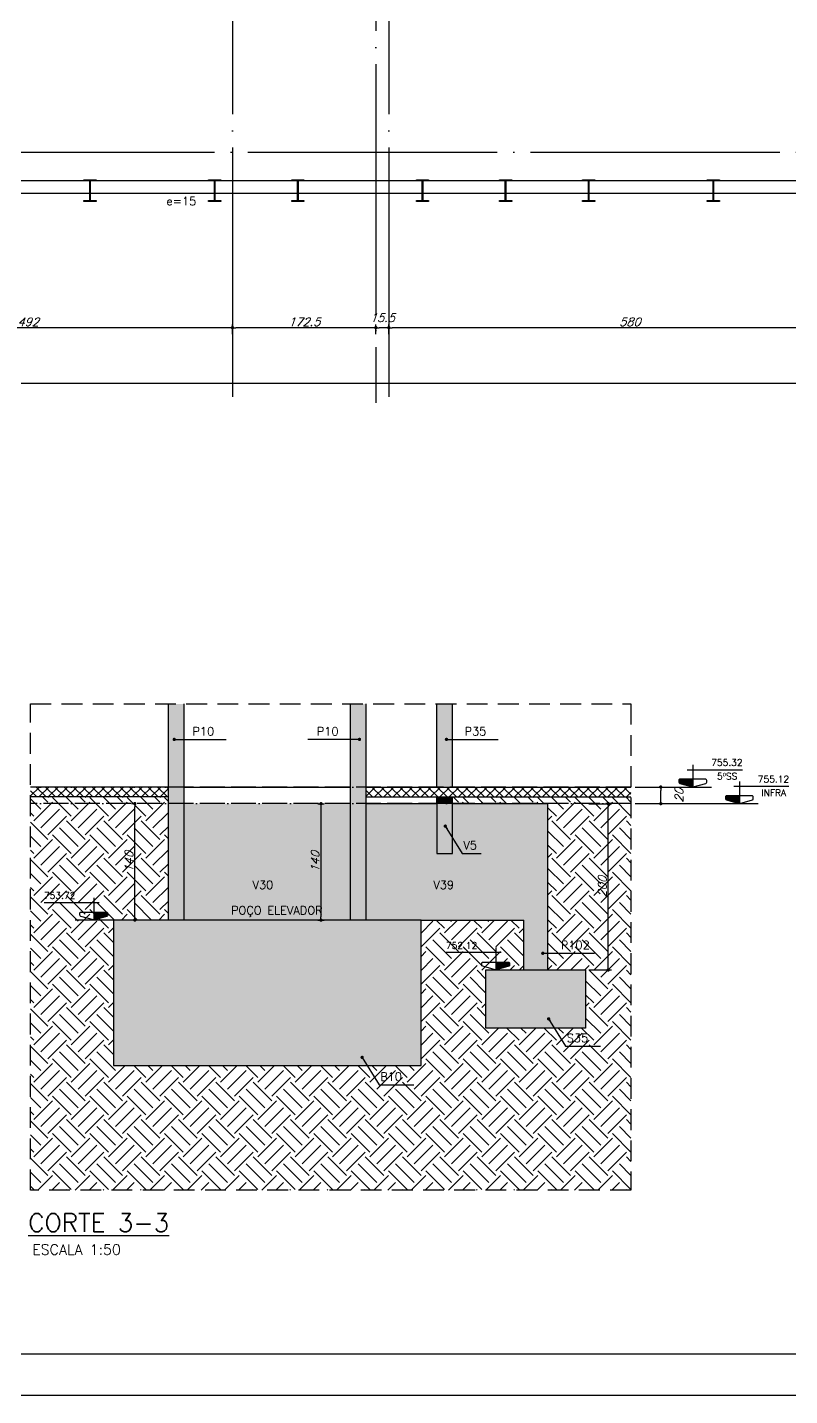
# Model space of a CAD drawing. Header units: millimetres. Extents: x -4137 to 5508, y -2380 to 3650.
# Drawn here: x 1811 to 2728, y -2380 to -735 of the extents above; entities that cross this region are included whole.
import ezdxf
from ezdxf.enums import TextEntityAlignment as Align

# ---------------------------------------------------------------- set-up
doc = ezdxf.new("R2010")
doc.units = ezdxf.units.MM
doc.header["$LTSCALE"] = 50
for name, pattern in [('ACAD_ISO04W100', [30, 24, -3, 0, -3]), ('DASHED', [0.75, 0.5, -0.25]), ('EIXO', [6.8, 6, -0.4, 0, -0.4])]:
    doc.linetypes.add(name, pattern=pattern)
doc.layers.add('A-DETL-MBND', color=5, linetype='Continuous', lineweight=9)
for name, color, linetype in [('AR-TEXTO_REGUA 120_1-200', 4, 'Continuous'), ('F-AUX-DET', 2, 'Continuous'), ('F-AUX-RED', 1, 'Continuous'), ('F-CORTE', 4, 'Continuous'), ('F-COTAS', 106, 'Continuous'), ('F-EIXO', 12, 'EIXO'), ('F-EIXOS-DET', 1, 'Continuous'), ('F-LEADER', 1, 'Continuous'), ('F-MARGEM', 1, 'Continuous'), ('F-NÍVEL-VISTA', 2, 'Continuous'), ('F-PARC-DIM', 2, 'Continuous'), ('F-PM_EST', 1, 'Continuous'), ('F-SOLIDO-CORTE', 71, 'Continuous'), ('F-TEXTO', 6, 'Continuous'), ('F-TEXTO-YELLOW', 2, 'Continuous'), ('F-VIGAS', 3, 'Continuous'), ('F-VIGAS-DIM', 2, 'Continuous'), ('F-VISTA', 2, 'Continuous'), ('F-VISTA SÓLIDO 1', 254, 'Continuous')]:
    doc.layers.add(name, color=color, linetype=linetype)
doc.styles.add('CP-TEXT-INCL', font='simplex.shx', dxfattribs={"oblique": 20})
doc.styles.add('MCP', font='simplex.shx')
doc.styles.add('ROMANS', font='simplex.shx')
doc.dimstyles.new('CP-COTAS-50', dxfattribs={"dimscale": 0.8, "dimtxt": 12.5, "dimasz": 5, "dimexe": 5, "dimexo": 5, "dimgap": 2.5, "dimtad": 1, "dimdec": 1, "dimdsep": 46, "dimtxsty": 'CP-TEXT-INCL', "dimblk1": 'DOT', "dimblk2": 'DOT', "dimsah": 1, "dimcen": 9, "dimclrd": 256, "dimclre": 256, "dimclrt": 256, "dimadec": 0, "dimazin": 0, "dimtfac": 1, "dimtdec": 1, "dimtmove": 2, "dimatfit": 3, "dimldrblk": 'DOT', "dimfxl": 0, "dimtolj": 1, "dimarcsym": 0})

# ---------------------------------------------------------------- blocks, each defined once
blk = doc.blocks.new('A0-4L_900')
at = {"layer": 'F-MARGEM', "color": 2}
blk.add_lwpolyline([(0, 0), (0, 90), (192.9, 90), (192.9, 0)], close=True, dxfattribs=at)
at = {"layer": 'F-MARGEM', "color": 7}
blk.add_lwpolyline([(2.5, 89), (191.9, 89), (191.9, 1), (2.5, 1)], close=True, dxfattribs=at)
blk = doc.blocks.new('*U4')
at = {"layer": 'F-EIXO'}
blk.add_line((0, 0), (7197, 0), dxfattribs=at)
at = {"layer": 'F-TEXTO', "style": 'ROMANS'}
blk.add_attdef('EIXO', text='', height=17.5, dxfattribs=at).set_placement((-28.2072, 0), align=Align.MIDDLE_CENTER)
blk = doc.blocks.new('*U28')
at = {"layer": 'F-EIXO'}
blk.add_line((0, 0), (0, -3027.9), dxfattribs=at)
at = {"layer": 'F-TEXTO', "style": 'ROMANS'}
blk.add_attdef('EIXO', text='', height=17.5, rotation=360, dxfattribs=at).set_placement((0, 28.2), align=Align.MIDDLE_CENTER)
blk = doc.blocks.new('*U31')
at = {"layer": 'F-EIXO'}
blk.add_line((0, 0), (0, -3127.9), dxfattribs=at)
at = {"layer": 'F-TEXTO', "style": 'ROMANS'}
blk.add_attdef('EIXO', text='', height=17.5, rotation=360, dxfattribs=at).set_placement((0, 28.2), align=Align.MIDDLE_CENTER)
blk = doc.blocks.new('A$C10EB3C7A')
at = {"layer": 'F-EIXO', "linetype": 'Continuous'}
for name, p in [('*U31', (2230, 1941.4)), ('*U28', (2057.5, 1841.4)), ('*U28', (2245.5, 1841.4)), ('*U4', (-3705.8, -885))]:
    blk.add_blockref(name, p, dxfattribs=at)
blk = doc.blocks.new('_DOT')
at = {"color": 0, "linetype": 'ByBlock'}
blk.add_line((-0.5, 0), (-1, 0), dxfattribs=at)
at = {"color": 0, "linetype": 'ByBlock', "const_width": 0.5}
blk.add_lwpolyline([(-0.25, 0, 1), (0.25, 0, 1)], format="xyb", close=True, dxfattribs=at)
blk = doc.blocks.new('*D34')
at = {"layer": 'DEFPOINTS', "color": 0, "linetype": 'Continuous', "transparency": 16777216}
for p in [(-3540, -934.5), (3264.5, -934.5), (3264.5, -1162.9)]:
    blk.add_point(p, dxfattribs=at)
at = {"layer": 'F-COTAS', "linetype": 'Continuous', "lineweight": -2, "transparency": 16777216}
for p, q in [((-3540, -938.5), (-3540, -1166.9)), ((3264.5, -938.5), (3264.5, -1166.9)), ((-3536, -1162.9), (3260.5, -1162.9))]:
    blk.add_line(p, q, dxfattribs=at)
at = {"layer": 'F-COTAS', "linetype": 'Continuous', "lineweight": -2, "transparency": 16777216, "xscale": 4, "yscale": 4, "zscale": 4, "rotation": 180}
blk.add_blockref('_DOT', (-3540, -1162.9), dxfattribs=at)
at = {"layer": 'F-COTAS', "linetype": 'Continuous', "lineweight": -2, "transparency": 16777216, "xscale": 4, "yscale": 4, "zscale": 4}
blk.add_blockref('_DOT', (3264.5, -1162.9), dxfattribs=at)
at = {"layer": 'F-COTAS', "linetype": 'Continuous', "transparency": 16777216, "insert": (-137.8, -1155.9), "char_height": 10, "attachment_point": 5, "style": 'CP-TEXT-INCL'}
blk.add_mtext('\\A1;6804.5', dxfattribs=at)
blk = doc.blocks.new('*D37')
at = {"layer": 'DEFPOINTS', "color": 0, "linetype": 'Continuous', "transparency": 16777216}
for p in [(2245.5, -1096.2), (2825.5, -1096.2), (2245.5, -1107.8)]:
    blk.add_point(p, dxfattribs=at)
at = {"layer": 'F-COTAS', "linetype": 'Continuous', "lineweight": -2, "transparency": 16777216}
for p, q in [((2245.5, -1103.8), (2245.5, -1092.2)), ((2821.5, -1096.2), (2249.5, -1096.2))]:
    blk.add_line(p, q, dxfattribs=at)
at = {"layer": 'F-COTAS', "linetype": 'Continuous', "lineweight": -2, "transparency": 16777216, "xscale": 4, "yscale": 4, "zscale": 4, "rotation": 180}
blk.add_blockref('_DOT', (2245.5, -1096.2), dxfattribs=at)
at = {"layer": 'F-COTAS', "linetype": 'Continuous', "lineweight": -2, "transparency": 16777216, "xscale": 4, "yscale": 4, "zscale": 4}
blk.add_blockref('_DOT', (2825.5, -1096.2), dxfattribs=at)
at = {"layer": 'F-COTAS', "linetype": 'Continuous', "transparency": 16777216, "insert": (2535.5, -1089.2), "char_height": 10, "attachment_point": 5, "style": 'CP-TEXT-INCL'}
blk.add_mtext('\\A1;580', dxfattribs=at)
blk = doc.blocks.new('*D38')
at = {"layer": 'DEFPOINTS', "color": 0, "linetype": 'Continuous', "transparency": 16777216}
for p in [(2230, -1096.2), (2230, -1107.8), (2245.5, -1107.8)]:
    blk.add_point(p, dxfattribs=at)
at = {"layer": 'F-COTAS', "linetype": 'Continuous', "lineweight": -2, "transparency": 16777216}
for p, q in [((2230, -1103.8), (2230, -1092.2)), ((2241.5, -1096.2), (2234, -1096.2)), ((2245.5, -1103.8), (2245.5, -1092.2))]:
    blk.add_line(p, q, dxfattribs=at)
at = {"layer": 'F-COTAS', "linetype": 'Continuous', "lineweight": -2, "transparency": 16777216, "xscale": 4, "yscale": 4, "zscale": 4, "rotation": 180}
blk.add_blockref('_DOT', (2230, -1096.2), dxfattribs=at)
at = {"layer": 'F-COTAS', "linetype": 'Continuous', "lineweight": -2, "transparency": 16777216, "xscale": 4, "yscale": 4, "zscale": 4}
blk.add_blockref('_DOT', (2245.5, -1096.2), dxfattribs=at)
at = {"layer": 'F-COTAS', "linetype": 'Continuous', "transparency": 16777216, "insert": (2237.7, -1084.2), "char_height": 10, "attachment_point": 5, "style": 'CP-TEXT-INCL'}
blk.add_mtext('\\A1;15.5', dxfattribs=at)
blk = doc.blocks.new('*D39')
at = {"layer": 'DEFPOINTS', "color": 0, "linetype": 'Continuous', "transparency": 16777216}
for p in [(2057.5, -1096.2), (2057.5, -1107.8), (2230, -1107.8)]:
    blk.add_point(p, dxfattribs=at)
at = {"layer": 'F-COTAS', "linetype": 'Continuous', "lineweight": -2, "transparency": 16777216}
for p, q in [((2057.5, -1103.8), (2057.5, -1092.2)), ((2226, -1096.2), (2061.5, -1096.2)), ((2230, -1103.8), (2230, -1092.2))]:
    blk.add_line(p, q, dxfattribs=at)
at = {"layer": 'F-COTAS', "linetype": 'Continuous', "lineweight": -2, "transparency": 16777216, "xscale": 4, "yscale": 4, "zscale": 4, "rotation": 180}
blk.add_blockref('_DOT', (2057.5, -1096.2), dxfattribs=at)
at = {"layer": 'F-COTAS', "linetype": 'Continuous', "lineweight": -2, "transparency": 16777216, "xscale": 4, "yscale": 4, "zscale": 4}
blk.add_blockref('_DOT', (2230, -1096.2), dxfattribs=at)
at = {"layer": 'F-COTAS', "linetype": 'Continuous', "transparency": 16777216, "insert": (2143.7, -1089.2), "char_height": 10, "attachment_point": 5, "style": 'CP-TEXT-INCL'}
blk.add_mtext('\\A1;172.5', dxfattribs=at)
blk = doc.blocks.new('*D40')
at = {"layer": 'DEFPOINTS', "color": 0, "linetype": 'Continuous', "transparency": 16777216}
for p in [(1565.5, -1096.2), (1565.5, -1107.8), (2057.5, -1107.8)]:
    blk.add_point(p, dxfattribs=at)
at = {"layer": 'F-COTAS', "linetype": 'Continuous', "lineweight": -2, "transparency": 16777216}
for p, q in [((1565.5, -1103.8), (1565.5, -1092.2)), ((2053.5, -1096.2), (1569.5, -1096.2)), ((2057.5, -1103.8), (2057.5, -1092.2))]:
    blk.add_line(p, q, dxfattribs=at)
at = {"layer": 'F-COTAS', "linetype": 'Continuous', "lineweight": -2, "transparency": 16777216, "xscale": 4, "yscale": 4, "zscale": 4, "rotation": 180}
blk.add_blockref('_DOT', (1565.5, -1096.2), dxfattribs=at)
at = {"layer": 'F-COTAS', "linetype": 'Continuous', "lineweight": -2, "transparency": 16777216, "xscale": 4, "yscale": 4, "zscale": 4}
blk.add_blockref('_DOT', (2057.5, -1096.2), dxfattribs=at)
at = {"layer": 'F-COTAS', "linetype": 'Continuous', "transparency": 16777216, "insert": (1811.5, -1089.2), "char_height": 10, "attachment_point": 5, "style": 'CP-TEXT-INCL'}
blk.add_mtext('\\A1;492', dxfattribs=at)
blk = doc.blocks.new('Nível - Vista')
at = {"layer": 'F-NÍVEL-VISTA'}
blk.add_hatch(color=71, dxfattribs=at).paths.add_polyline_path([(0, 0.238), (-0.38, 0.238, 0.414214), (-0.42, 0.198), (-0.42, 0.148, 0.331206), (-0.391, 0.11), (-0.011, 0.002, 0.072993), (0, 0)])
at = {"layer": 'F-NÍVEL-VISTA', "color": 2}
for p, q in [((-0.168, 0.521), (1.493, 0.521)), ((0, 0.67), (0, 0))]:
    blk.add_line(p, q, dxfattribs=at)
blk.add_lwpolyline([(-0.011, 0.002, 0.146769), (0.011, 0.002), (0.391, 0.11, 0.331206), (0.42, 0.148), (0.42, 0.198, 0.414214), (0.38, 0.238), (-0.38, 0.238, 0.414214), (-0.42, 0.198), (-0.42, 0.148, 0.331206), (-0.391, 0.11), (-0.011, 0.002, 0.146769), (0.011, 0.002)], format="xyb", dxfattribs=at)
at = {"layer": 'F-TEXTO', "color": 3, "style": 'MCP'}
for tag, p in [('NÍVEL', (1.026, 0.636)), ('NÍVEL_DETALHE', (1.02, 0.186))]:
    blk.add_attdef(tag, text='', height=0.2, dxfattribs=at).set_placement(p, align=Align.CENTER)
blk = doc.blocks.new('*D362')
at = {"layer": 'DEFPOINTS', "color": 0, "linetype": 'ACAD_ISO04W100', "transparency": 16777216}
for p in [(2572.7, -1648.6), (2572.7, -1648.6), (2572.7, -1668.6)]:
    blk.add_point(p, dxfattribs=at)
at = {"layer": 'F-COTAS', "linetype": 'ACAD_ISO04W100', "lineweight": -2, "transparency": 16777216}
blk.add_line((2572.7, -1664.6), (2572.7, -1652.6), dxfattribs=at)
at = {"layer": 'F-COTAS', "linetype": 'ACAD_ISO04W100', "lineweight": -2, "transparency": 16777216, "xscale": 4, "yscale": 4, "zscale": 4}
for p, rotation in [((2572.7, -1648.6), 90), ((2572.7, -1668.6), 270)]:
    blk.add_blockref('_DOT', p, dxfattribs=dict(at, rotation=rotation))
at = {"layer": 'F-COTAS', "linetype": 'ACAD_ISO04W100', "lineweight": 100, "transparency": 16777216, "insert": (2594.7, -1658.6), "char_height": 10, "attachment_point": 5, "rotation": 90, "style": 'CP-TEXT-INCL'}
blk.add_mtext('\\A1;20', dxfattribs=at)
blk = doc.blocks.new('*D363')
at = {"layer": 'DEFPOINTS', "color": 0, "linetype": 'ACAD_ISO04W100', "transparency": 16777216}
for p in [(1939.9, -1668.6), (1944.8, -1668.6), (1944.8, -1808.6)]:
    blk.add_point(p, dxfattribs=at)
at = {"layer": 'F-COTAS', "linetype": 'ACAD_ISO04W100', "lineweight": -2, "transparency": 16777216}
for p, q in [((1940.8, -1668.6), (1935.9, -1668.6)), ((1939.9, -1804.6), (1939.9, -1672.6)), ((1940.8, -1808.6), (1935.9, -1808.6))]:
    blk.add_line(p, q, dxfattribs=at)
at = {"layer": 'F-COTAS', "linetype": 'ACAD_ISO04W100', "lineweight": -2, "transparency": 16777216, "xscale": 4, "yscale": 4, "zscale": 4}
for p, rotation in [((1939.9, -1668.6), 90), ((1939.9, -1808.6), 270)]:
    blk.add_blockref('_DOT', p, dxfattribs=dict(at, rotation=rotation))
at = {"layer": 'F-COTAS', "linetype": 'ACAD_ISO04W100', "lineweight": 100, "transparency": 16777216, "insert": (1932.9, -1738.6), "char_height": 10, "attachment_point": 5, "rotation": 90, "style": 'CP-TEXT-INCL'}
blk.add_mtext('\\A1;140', dxfattribs=at)
blk = doc.blocks.new('*D364')
at = {"layer": 'DEFPOINTS', "color": 0, "linetype": 'ACAD_ISO04W100', "transparency": 16777216}
for p in [(2482.3, -1668.6), (2509.5, -1668.6), (2482.3, -1868.6)]:
    blk.add_point(p, dxfattribs=at)
at = {"layer": 'F-COTAS', "linetype": 'ACAD_ISO04W100', "lineweight": -2, "transparency": 16777216}
for p, q in [((2486.3, -1668.6), (2513.5, -1668.6)), ((2509.5, -1864.6), (2509.5, -1672.6)), ((2486.3, -1868.6), (2513.5, -1868.6))]:
    blk.add_line(p, q, dxfattribs=at)
at = {"layer": 'F-COTAS', "linetype": 'ACAD_ISO04W100', "lineweight": -2, "transparency": 16777216, "xscale": 4, "yscale": 4, "zscale": 4}
for p, rotation in [((2509.5, -1668.6), 90), ((2509.5, -1868.6), 270)]:
    blk.add_blockref('_DOT', p, dxfattribs=dict(at, rotation=rotation))
at = {"layer": 'F-COTAS', "linetype": 'ACAD_ISO04W100', "lineweight": 100, "transparency": 16777216, "insert": (2502.5, -1768.6), "char_height": 10, "attachment_point": 5, "rotation": 90, "style": 'CP-TEXT-INCL'}
blk.add_mtext('\\A1;200', dxfattribs=at)
blk = doc.blocks.new('*D365')
at = {"layer": 'DEFPOINTS', "color": 0, "linetype": 'ACAD_ISO04W100', "transparency": 16777216}
for p in [(2156, -1668.6), (2156, -1808.6), (2163.9, -1808.6)]:
    blk.add_point(p, dxfattribs=at)
at = {"layer": 'F-COTAS', "linetype": 'ACAD_ISO04W100', "lineweight": -2, "transparency": 16777216}
for p, q in [((2160, -1668.6), (2167.9, -1668.6)), ((2163.9, -1672.6), (2163.9, -1804.6)), ((2160, -1808.6), (2167.9, -1808.6))]:
    blk.add_line(p, q, dxfattribs=at)
at = {"layer": 'F-COTAS', "linetype": 'ACAD_ISO04W100', "lineweight": -2, "transparency": 16777216, "xscale": 4, "yscale": 4, "zscale": 4}
for p, rotation in [((2163.9, -1668.6), 90), ((2163.9, -1808.6), 270)]:
    blk.add_blockref('_DOT', p, dxfattribs=dict(at, rotation=rotation))
at = {"layer": 'F-COTAS', "linetype": 'ACAD_ISO04W100', "lineweight": 100, "transparency": 16777216, "insert": (2156.9, -1738.6), "char_height": 10, "attachment_point": 5, "rotation": 90, "style": 'CP-TEXT-INCL'}
blk.add_mtext('\\A1;140', dxfattribs=at)
blk = doc.blocks.new('Pilares W Gerdau - W250X38_5-1257470-Térreo')
at = {"layer": 'F-PM_EST'}
for p, q in [((-7.35, 11.98), (-7.35, 13.1)), ((-7.35, 13.1), (7.35, 13.1)), ((-7.35, 13.1), (7.35, 13.1)), ((-7.35, 11.98), (-7.35, 13.1)), ((-0.33, 11.98), (-7.35, 11.98)), ((-0.33, 11.98), (-7.35, 11.98)), ((-0.33, -11.98), (-0.33, 11.98)), ((-0.33, -11.98), (-0.33, 11.98)), ((7.35, 11.98), (0.33, 11.98)), ((0.33, 11.98), (0.33, -11.98)), ((0.33, 11.98), (0.33, -11.98)), ((7.35, 11.98), (0.33, 11.98)), ((7.35, 13.1), (7.35, 11.98)), ((7.35, 13.1), (7.35, 11.98)), ((-7.35, -13.1), (-7.35, -11.98)), ((-7.35, -11.98), (-0.33, -11.98)), ((-7.35, -11.98), (-0.33, -11.98)), ((-7.35, -13.1), (-7.35, -11.98)), ((7.35, -13.1), (-7.35, -13.1)), ((7.35, -13.1), (-7.35, -13.1)), ((0.33, -11.98), (7.35, -11.98)), ((0.33, -11.98), (7.35, -11.98)), ((7.35, -11.98), (7.35, -13.1)), ((7.35, -11.98), (7.35, -13.1))]:
    blk.add_line(p, q, dxfattribs=at)
blk = doc.blocks.new('Pilares W Gerdau - W250X38_5-1257471-Térreo')
at = {"layer": 'F-PM_EST'}
for p, q in [((-7.35, 11.98), (-7.35, 13.1)), ((-7.35, 13.1), (7.35, 13.1)), ((-7.35, 13.1), (7.35, 13.1)), ((-7.35, 11.98), (-7.35, 13.1)), ((-0.33, 11.98), (-7.35, 11.98)), ((-0.33, 11.98), (-7.35, 11.98)), ((-0.33, -11.98), (-0.33, 11.98)), ((-0.33, -11.98), (-0.33, 11.98)), ((7.35, 11.98), (0.33, 11.98)), ((0.33, 11.98), (0.33, -11.98)), ((0.33, 11.98), (0.33, -11.98)), ((7.35, 11.98), (0.33, 11.98)), ((7.35, 13.1), (7.35, 11.98)), ((7.35, 13.1), (7.35, 11.98)), ((-7.35, -13.1), (-7.35, -11.98)), ((-7.35, -11.98), (-0.33, -11.98)), ((-7.35, -11.98), (-0.33, -11.98)), ((-7.35, -13.1), (-7.35, -11.98)), ((7.35, -13.1), (-7.35, -13.1)), ((7.35, -13.1), (-7.35, -13.1)), ((0.33, -11.98), (7.35, -11.98)), ((0.33, -11.98), (7.35, -11.98)), ((7.35, -11.98), (7.35, -13.1)), ((7.35, -11.98), (7.35, -13.1))]:
    blk.add_line(p, q, dxfattribs=at)
blk = doc.blocks.new('A$C1CCB5D26')
at = {"layer": 'A-DETL-MBND'}
for name, p in [('Pilares W Gerdau - W250X38_5-1257470-Térreo', (1886, -931.4)), ('Pilares W Gerdau - W250X38_5-1257471-Térreo', (2036, -931.4)), ('Pilares W Gerdau - W250X38_5-1257471-Térreo', (2136, -931.4)), ('Pilares W Gerdau - W250X38_5-1257471-Térreo', (2286, -931.4)), ('Pilares W Gerdau - W250X38_5-1257471-Térreo', (2386, -931.4)), ('Pilares W Gerdau - W250X38_5-1257471-Térreo', (2486, -931.4)), ('Pilares W Gerdau - W250X38_5-1257471-Térreo', (2636, -931.4))]:
    blk.add_blockref(name, p, dxfattribs=at)

msp = doc.modelspace()

# ---------------------------------------------------------------- hatches: boundary and pattern name
at = {"layer": 'F-AUX-DET'}
h = msp.add_hatch(dxfattribs=at)
h.set_pattern_fill('EARTH', color=252, scale=5, angle=-45)
h.paths.add_polyline_path([(1814.339, -1660.557), (1980.339, -1660.557), (1980.339, -1808.557), (1914.339, -1808.557), (1914.339, -1983.557), (2284.339, -1983.557), (2284.339, -1808.557), (2407.839, -1808.557), (2407.839, -1868.557), (2362.339, -1868.557), (2362.339, -1938.557), (2482.339, -1938.557), (2482.339, -1868.557), (2436.839, -1868.557), (2436.839, -1668.557), (2322.339, -1668.557), (2322.339, -1660.557), (2536.839, -1660.557), (2536.839, -2133.557), (1814.339, -2133.557)])
at = {"layer": 'F-AUX-RED'}
h = msp.add_hatch(dxfattribs=at)
h.set_pattern_fill('ANSI37', color=256, scale=2.5, angle=-90)
h.set_pattern_definition([(315, (1334.839, -6314.672), (5.61266, 5.61266), []), (45, (1334.839, -6314.672), (-5.61266, 5.61266), [])])
h.paths.add_polyline_path([(1814.339, -1648.557), (1814.339, -1660.557), (1980.339, -1660.557), (1980.339, -1648.557)])
h.paths.add_polyline_path([(2218.339, -1648.557), (2218.339, -1660.557), (2536.839, -1660.557), (2536.839, -1648.557)])
at = {"layer": 'F-SOLIDO-CORTE'}
h = msp.add_hatch(color=256, dxfattribs=at)
h.dxf.hatch_style = 1
h.paths.add_polyline_path([(2284.339, -1983.557), (2284.339, -1808.557), (1914.339, -1808.557), (1914.339, -1983.557)])
h.paths.add_polyline_path([(2218.339, -1808.557), (2218.339, -1668.557), (2199.339, -1668.557), (2199.339, -1808.557)])
h.paths.add_polyline_path([(2218.339, -1668.557), (2218.339, -1648.557), (2199.339, -1648.557), (2199.339, -1668.557)])
h.paths.add_polyline_path([(2218.339, -1648.557), (2218.339, -1548.557), (2199.339, -1548.557), (2199.339, -1648.557)])
h.paths.add_polyline_path([(2322.339, -1728.557), (2322.339, -1668.557), (2303.339, -1668.557), (2303.339, -1728.557)])
h.paths.add_polyline_path([(1999.339, -1648.557), (1999.339, -1548.557), (1980.339, -1548.557), (1980.339, -1648.557)])
h.paths.add_polyline_path([(1999.339, -1668.557), (1999.339, -1648.557), (1980.339, -1648.557), (1980.339, -1668.557)])
h = msp.add_hatch(color=256, dxfattribs=at)
h.dxf.hatch_style = 1
h.paths.add_polyline_path([(1999.339, -1668.557), (1980.339, -1668.557), (1980.339, -1808.557), (1999.339, -1808.557)])
h = msp.add_hatch(color=256, dxfattribs=at)
h.dxf.hatch_style = 1
h.paths.add_polyline_path([(2362.339, -1938.557), (2362.339, -1868.557), (2482.339, -1868.557), (2482.339, -1938.557)])
at = {"layer": 'F-VISTA SÓLIDO 1'}
h = msp.add_hatch(color=256, dxfattribs=at)
h.dxf.hatch_style = 1
h.paths.add_polyline_path([(2218.339, -1668.557), (2303.339, -1668.557), (2303.339, -1728.557), (2322.339, -1728.557), (2322.339, -1668.557), (2436.839, -1668.557), (2436.839, -1868.557), (2407.839, -1868.557), (2407.839, -1808.557), (2284.339, -1808.557), (2218.339, -1808.557)])
h.paths.add_polyline_path([(2199.339, -1808.557), (2199.339, -1668.557), (1999.339, -1668.557), (1999.339, -1808.557)])
h.paths.add_polyline_path([(2322.339, -1548.557), (2303.339, -1548.557), (2303.339, -1648.557), (2322.339, -1648.557)])
h = msp.add_hatch(color=256, dxfattribs=at)
h.dxf.hatch_style = 1
h.paths.add_polyline_path([(2322.339, -1668.557), (2322.339, -1660.557), (2303.339, -1660.557), (2303.339, -1668.557)])

# ---------------------------------------------------------------- linework, layer by layer
at = {"color": 1, "linetype": 'DASHED'}
msp.add_lwpolyline([(1814.339, -2133.557), (1814.339, -1548.557), (2536.839, -1548.557), (2536.839, -2133.557)], close=True, dxfattribs=at)
at = {"layer": 'F-AUX-RED'}
for points in [[(1980.339, -1648.557), (1814.339, -1648.557)], [(1980.339, -1660.557), (1814.339, -1660.557)], [(2218.339, -1648.557), (2536.839, -1648.557)], [(2218.339, -1660.557), (2536.839, -1660.557)]]:
    msp.add_lwpolyline(points, dxfattribs=at)
at = {"layer": 'F-CORTE'}
for p, q in [((1980.339, -1808.557), (1980.339, -1548.557)), ((1999.339, -1808.557), (1999.339, -1548.557)), ((2199.339, -1808.557), (2199.339, -1548.557)), ((2218.339, -1808.557), (2218.339, -1548.557))]:
    msp.add_line(p, q, dxfattribs=at)
msp.add_lwpolyline([(2303.339, -1668.557), (2303.339, -1728.557), (2322.339, -1728.557), (2322.339, -1668.557), (2303.339, -1668.557)], dxfattribs=at)
for points in [[(2284.339, -1983.557), (2284.339, -1808.557), (1914.339, -1808.557), (1914.339, -1983.557)], [(2362.339, -1938.557), (2362.339, -1868.557), (2482.339, -1868.557), (2482.339, -1938.557)]]:
    msp.add_lwpolyline(points, close=True, dxfattribs=at)
at = {"layer": 'F-EIXOS-DET', "color": 1, "linetype": 'ACAD_ISO04W100', "ltscale": 0.025}
for points in [[(2536.839, -1648.557), (1814.339, -1648.557)], [(2536.839, -1668.557), (1814.339, -1668.557)]]:
    msp.add_lwpolyline(points, dxfattribs=at)
at = {"layer": 'F-EIXOS-DET', "color": 1, "ltscale": 5}
for points in [[(2541.839, -1648.557), (2633.732, -1648.557)], [(2541.839, -1668.557), (2689.808, -1668.557)], [(1914.339, -1808.557), (1867.975, -1808.557)]]:
    msp.add_lwpolyline(points, dxfattribs=at)
at = {"layer": 'F-VIGAS'}
for points in [[(3249.5, -275.5), (3249.5, -919.5), (1780.632, -919.5), (1544.382, -949.5), (760.5, -949.5), (760.5, -479.5), (645.5, -479.5)], [(745.5, -658.902), (745.5, -964.5), (1545.33, -964.5), (1781.58, -934.5), (3264.5, -934.5), (3264.5, -275.5)]]:
    msp.add_lwpolyline(points, dxfattribs=at)
at = {"layer": 'F-VISTA'}
for p, q in [((2303.339, -1648.557), (2303.339, -1548.557)), ((2322.339, -1648.557), (2322.339, -1548.557)), ((2303.339, -1668.557), (2303.339, -1660.557)), ((2322.339, -1668.557), (2322.339, -1660.557)), ((2436.839, -1868.557), (2436.839, -1668.557)), ((2407.839, -1868.557), (2407.839, -1808.557))]:
    msp.add_line(p, q, dxfattribs=at)
for points in [[(1999.339, -1648.557), (2199.339, -1648.557)], [(2218.339, -1668.557), (2303.339, -1668.557)], [(2322.339, -1668.557), (2436.839, -1668.557)], [(2284.339, -1808.557), (2407.839, -1808.557)]]:
    msp.add_lwpolyline(points, dxfattribs=at)

# ---------------------------------------------------------------- block references
at = {"layer": 'F-COTAS', "linetype": 'ACAD_ISO04W100', "lineweight": 100}
msp.add_blockref('A$C1CCB5D26', (0, 0), dxfattribs=at)
at = {"layer": 'F-EIXO'}
msp.add_blockref('A$C10EB3C7A', (0, 0), dxfattribs=at)
at = {"layer": 'F-MARGEM', "linetype": 'Continuous', "xscale": 50, "yscale": 50, "zscale": 50}
msp.add_blockref('A0-4L_900', (-4137.496, -2380.469), dxfattribs=at)
at = {"layer": 'F-NÍVEL-VISTA', "linetype": 'Continuous', "xscale": 40, "yscale": 40, "zscale": 40}
for p, values in [((2611.232, -1648.552), {'NÍVEL': '755.32'}), ((2667.308, -1668.552), {'NÍVEL': '755.12'})]:
    msp.add_blockref('Nível - Vista', p, dxfattribs=at).add_auto_attribs(values)
at = {"layer": 'F-NÍVEL-VISTA', "linetype": 'Continuous'}
ref = msp.add_blockref('Nível - Vista', (1890.475, -1808.552), dxfattribs=dict(at, xscale=-40, yscale=40, zscale=40))
ref.add_attrib('NÍVEL', '753.72', dxfattribs={"layer": 'F-TEXTO', "color": 3, "height": 8, "style": 'MCP'}).set_placement((1849.426, -1783.121), align=Align.CENTER)
ref = msp.add_blockref('Nível - Vista', (2374.085, -1868.552), dxfattribs=dict(at, xscale=-40, yscale=40, zscale=40))
ref.add_attrib('NÍVEL', '752.12', dxfattribs={"layer": 'F-TEXTO', "color": 3, "height": 8, "style": 'MCP'}).set_placement((2333.036, -1843.121), align=Align.CENTER)

# ---------------------------------------------------------------- texts
at = {"layer": 'AR-TEXTO_REGUA 120_1-200', "color": 2, "style": 'ROMANS'}
msp.add_text('ESCALA 1:50', height=12.5, dxfattribs=at).set_placement((1816.517, -2211.122))
at = {"layer": 'F-PARC-DIM', "style": 'MCP'}
msp.add_text('e=15', height=10, dxfattribs=at).set_placement((1977.758, -948.989))
at = {"layer": 'F-TEXTO', "color": 3, "style": 'MCP'}
for s, p in [('5ºSS', (2652.625, -1639.55)), ('INFRA', (2708.701, -1659.55))]:
    msp.add_text(s, height=8, dxfattribs=at).set_placement(p, align=Align.CENTER)
at = {"layer": 'F-TEXTO', "style": 'ROMANS'}
msp.add_text('%%UCORTE 3-3', height=21.875, dxfattribs=at).set_placement((1811.677, -2183.51))
at = {"layer": 'F-TEXTO-YELLOW', "style": 'MCP'}
for s, p in [('P10', (2009.137, -1586.556)), ('P10', (2158.898, -1586.556)), ('P35', (2336.674, -1586.556)), ('V5', (2335.24, -1723.606)), ('V30', (2081.58, -1771.234)), ('V39', (2299.145, -1771.234)), ('P102', (2452.596, -1843.653)), ('S35', (2459.638, -1955.411)), ('B10', (2235.201, -2001.758))]:
    msp.add_text(s, height=10, dxfattribs=at).set_placement(p)
at = {"layer": 'F-VIGAS-DIM', "style": 'ROMANS'}
msp.add_text('POÇO ELEVADOR', height=10, dxfattribs=at).set_placement((2055.674, -1801.89))

# ---------------------------------------------------------------- dimensions: what is measured, and where the dimension line sits
at = {"layer": 'F-COTAS', "linetype": 'Continuous'}
for base, p1, p2, picture, middle in [((3264.5, -1162.867), (-3540, -934.5), (3264.5, -934.5), '*D34', (-137.75, -1155.867)), ((1565.5, -1096.152), (2057.5, -1107.806), (1565.5, -1107.806), '*D40', (1811.5, -1089.152)), ((2057.5, -1096.152), (2230, -1107.806), (2057.5, -1107.806), '*D39', (2143.75, -1089.152)), ((2230, -1096.152), (2245.5, -1107.806), (2230, -1107.806), '*D38', (2237.75, -1084.152)), ((2245.5, -1096.152), (2825.5, -1096.152), (2245.5, -1107.806), '*D37', (2535.5, -1089.152))]:
    dim = msp.add_linear_dim(base=base, p1=p1, p2=p2, dimstyle='CP-COTAS-50', dxfattribs=at)
    dim.commit()
    dim.dimension.update_dxf_attribs({"geometry": picture, "text_midpoint": middle})
at = {"layer": 'F-COTAS', "linetype": 'ACAD_ISO04W100', "lineweight": 100}
for base, p1, p2, picture, middle in [((2572.724, -1648.557), (2572.724, -1668.557), (2572.724, -1648.557), '*D362', (2594.724, -1658.557)), ((1939.91, -1668.557), (1944.836, -1808.557), (1944.836, -1668.557), '*D363', (1932.91, -1738.557)), ((2163.92, -1808.557), (2155.957, -1668.557), (2155.957, -1808.557), '*D365', (2156.92, -1738.557)), ((2509.482, -1668.557), (2482.339, -1868.557), (2482.339, -1668.557), '*D364', (2502.482, -1768.557))]:
    dim = msp.add_linear_dim(base=base, p1=p1, p2=p2, angle=270, dimstyle='CP-COTAS-50', dxfattribs=at)
    dim.commit()
    dim.dimension.update_dxf_attribs({"geometry": picture, "text_midpoint": middle})

# ---------------------------------------------------------------- leaders
at = {"layer": 'F-LEADER'}
for points in [[(1987.332, -1591.348), (2007.692, -1591.348), (2049.665, -1591.348)], [(2210.227, -1591.348), (2189.867, -1591.348), (2147.894, -1591.348)], [(2314.869, -1591.348), (2335.229, -1591.348), (2377.201, -1591.348)], [(2313.435, -1695.598), (2333.795, -1728.398), (2356.587, -1728.398)], [(2430.791, -1848.445), (2451.151, -1848.445), (2493.124, -1848.445)], [(2437.833, -1927.403), (2458.193, -1960.203), (2500.166, -1960.203)], [(2213.396, -1973.75), (2233.756, -2006.55), (2275.729, -2006.55)]]:
    msp.add_leader(points, dimstyle='CP-COTAS-50', dxfattribs=at)

doc.saveas('drawing.dxf')
